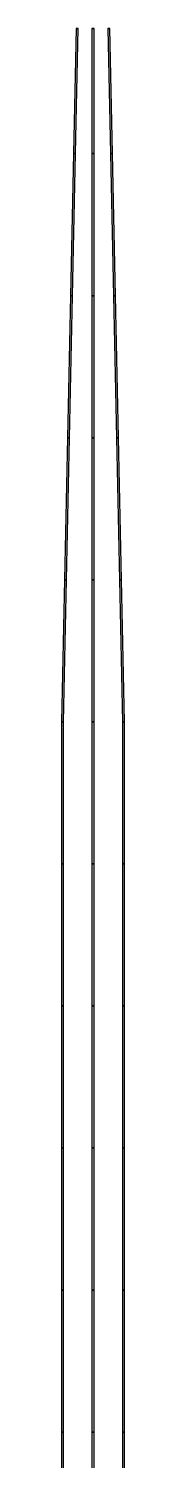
# Model space of a CAD drawing. Header units: millimetres. Extents: x -35150 to 1012618, y -518 to 497000.
# Drawn here: x -5547 to 5547, y 245025 to 497000 of the extents above; entities that cross this region are included whole.
import ezdxf

# ---------------------------------------------------------------- set-up
doc = ezdxf.new("R2010")
doc.units = ezdxf.units.MM
doc.layers.add('D-STR-STRC', color=7, linetype='Continuous', lineweight=25)

msp = doc.modelspace()

# ---------------------------------------------------------------- linework, layer by layer
at = {"layer": 'D-STR-STRC'}
for points in [[(-3417.6, 475000), (-3062, 475000), (-2593.5, 497000), (-2949.1, 497000)], [(-3417.6, 475000), (-3062, 475000), (-2593.5, 497000), (-2949.1, 497000)], [(-2593.5, 497000), (-2599.5, 497000), (-2617.3, 497000), (-2645.6, 497000), (-2682.4, 497000), (-2725.3, 497000), (-2771.3, 497000), (-2817.3, 497000), (-2860.2, 497000), (-2897, 497000), (-2925.3, 497000), (-2943, 497000), (-2949.1, 497000), (-2943, 497000), (-2925.3, 497000), (-2897, 497000), (-2860.2, 497000), (-2817.3, 497000), (-2771.3, 497000), (-2725.3, 497000), (-2682.4, 497000), (-2645.6, 497000), (-2617.3, 497000), (-2599.5, 497000)], [(-2593.5, 497000), (-2599.5, 497000), (-2617.3, 497000), (-2645.6, 497000), (-2682.4, 497000), (-2725.3, 497000), (-2771.3, 497000), (-2817.3, 497000), (-2860.2, 497000), (-2897, 497000), (-2925.3, 497000), (-2943, 497000), (-2949.1, 497000), (-2943, 497000), (-2925.3, 497000), (-2897, 497000), (-2860.2, 497000), (-2817.3, 497000), (-2771.3, 497000), (-2725.3, 497000), (-2682.4, 497000), (-2645.6, 497000), (-2617.3, 497000), (-2599.5, 497000)], [(-2609.5, 497000), (-2615, 497000), (-2631.2, 497000), (-2656.9, 497000), (-2690.4, 497000), (-2729.4, 497000), (-2771.3, 497000), (-2813.2, 497000), (-2852.2, 497000), (-2885.7, 497000), (-2911.4, 497000), (-2927.6, 497000), (-2933.1, 497000), (-2927.6, 497000), (-2911.4, 497000), (-2885.7, 497000), (-2852.2, 497000), (-2813.2, 497000), (-2771.3, 497000), (-2729.4, 497000), (-2690.4, 497000), (-2656.9, 497000), (-2631.2, 497000), (-2615, 497000)], [(-2609.5, 497000), (-2615, 497000), (-2631.2, 497000), (-2656.9, 497000), (-2690.4, 497000), (-2729.4, 497000), (-2771.3, 497000), (-2813.2, 497000), (-2852.2, 497000), (-2885.7, 497000), (-2911.4, 497000), (-2927.6, 497000), (-2933.1, 497000), (-2927.6, 497000), (-2911.4, 497000), (-2885.7, 497000), (-2852.2, 497000), (-2813.2, 497000), (-2771.3, 497000), (-2729.4, 497000), (-2690.4, 497000), (-2656.9, 497000), (-2631.2, 497000), (-2615, 497000)], [(-177.8, 497000), (-177.8, 475000), (177.8, 475000), (177.8, 497000)], [(177.8, 497000), (171.7, 497000), (154, 497000), (125.7, 497000), (88.9, 497000), (46, 497000), (0, 497000), (-46, 497000), (-88.9, 497000), (-125.7, 497000), (-154, 497000), (-171.7, 497000), (-177.8, 497000), (-171.7, 497000), (-154, 497000), (-125.7, 497000), (-88.9, 497000), (-46, 497000), (0, 497000), (46, 497000), (88.9, 497000), (125.7, 497000), (154, 497000), (171.7, 497000)], [(-177.8, 475000), (177.8, 475000), (177.8, 497000), (-177.8, 497000)], [(177.8, 497000), (171.7, 497000), (154, 497000), (125.7, 497000), (88.9, 497000), (46, 497000), (0, 497000), (-46, 497000), (-88.9, 497000), (-125.7, 497000), (-154, 497000), (-171.7, 497000), (-177.8, 497000), (-171.7, 497000), (-154, 497000), (-125.7, 497000), (-88.9, 497000), (-46, 497000), (0, 497000), (46, 497000), (88.9, 497000), (125.7, 497000), (154, 497000), (171.7, 497000)], [(161.8, 497000), (156.3, 497000), (140.1, 497000), (114.4, 497000), (80.9, 497000), (41.9, 497000), (0, 497000), (-41.9, 497000), (-80.9, 497000), (-114.4, 497000), (-140.1, 497000), (-156.3, 497000), (-161.8, 497000), (-156.3, 497000), (-140.1, 497000), (-114.4, 497000), (-80.9, 497000), (-41.9, 497000), (0, 497000), (41.9, 497000), (80.9, 497000), (114.4, 497000), (140.1, 497000), (156.3, 497000)], [(161.8, 497000), (156.3, 497000), (140.1, 497000), (114.4, 497000), (80.9, 497000), (41.9, 497000), (0, 497000), (-41.9, 497000), (-80.9, 497000), (-114.4, 497000), (-140.1, 497000), (-156.3, 497000), (-161.8, 497000), (-156.3, 497000), (-140.1, 497000), (-114.4, 497000), (-80.9, 497000), (-41.9, 497000), (0, 497000), (41.9, 497000), (80.9, 497000), (114.4, 497000), (140.1, 497000), (156.3, 497000)], [(2593.5, 497000), (3062, 475000), (3417.6, 475000), (2949.1, 497000)], [(2949.1, 497000), (2943, 497000), (2925.3, 497000), (2897, 497000), (2860.2, 497000), (2817.3, 497000), (2771.3, 497000), (2725.3, 497000), (2682.4, 497000), (2645.6, 497000), (2617.3, 497000), (2599.5, 497000), (2593.5, 497000), (2599.5, 497000), (2617.3, 497000), (2645.6, 497000), (2682.4, 497000), (2725.3, 497000), (2771.3, 497000), (2817.3, 497000), (2860.2, 497000), (2897, 497000), (2925.3, 497000), (2943, 497000)], [(2593.5, 497000), (3062, 475000), (3417.6, 475000), (2949.1, 497000)], [(2949.1, 497000), (2943, 497000), (2925.3, 497000), (2897, 497000), (2860.2, 497000), (2817.3, 497000), (2771.3, 497000), (2725.3, 497000), (2682.4, 497000), (2645.6, 497000), (2617.3, 497000), (2599.5, 497000), (2593.5, 497000), (2599.5, 497000), (2617.3, 497000), (2645.6, 497000), (2682.4, 497000), (2725.3, 497000), (2771.3, 497000), (2817.3, 497000), (2860.2, 497000), (2897, 497000), (2925.3, 497000), (2943, 497000)], [(2933.1, 497000), (2927.6, 497000), (2911.4, 497000), (2885.7, 497000), (2852.2, 497000), (2813.2, 497000), (2771.3, 497000), (2729.4, 497000), (2690.4, 497000), (2656.9, 497000), (2631.2, 497000), (2615, 497000), (2609.5, 497000), (2615, 497000), (2631.2, 497000), (2656.9, 497000), (2690.4, 497000), (2729.4, 497000), (2771.3, 497000), (2813.2, 497000), (2852.2, 497000), (2885.7, 497000), (2911.4, 497000), (2927.6, 497000)], [(2933.1, 497000), (2927.6, 497000), (2911.4, 497000), (2885.7, 497000), (2852.2, 497000), (2813.2, 497000), (2771.3, 497000), (2729.4, 497000), (2690.4, 497000), (2656.9, 497000), (2631.2, 497000), (2615, 497000), (2609.5, 497000), (2615, 497000), (2631.2, 497000), (2656.9, 497000), (2690.4, 497000), (2729.4, 497000), (2771.3, 497000), (2813.2, 497000), (2852.2, 497000), (2885.7, 497000), (2911.4, 497000), (2927.6, 497000)], [(-3950, 450000), (-3594.4, 450000), (-3062, 475000), (-3417.6, 475000)], [(-3950, 450000), (-3594.4, 450000), (-3062, 475000), (-3417.6, 475000)], [(-3062, 475000), (-3068, 475000), (-3085.8, 475000), (-3114.1, 475000), (-3150.9, 475000), (-3193.8, 475000), (-3239.8, 475000), (-3285.8, 475000), (-3328.7, 475000), (-3365.5, 475000), (-3393.8, 475000), (-3411.5, 475000), (-3417.6, 475000), (-3411.5, 475000), (-3393.8, 475000), (-3365.5, 475000), (-3328.7, 475000), (-3285.8, 475000), (-3239.8, 475000), (-3193.8, 475000), (-3150.9, 475000), (-3114.1, 475000), (-3085.8, 475000), (-3068, 475000)], [(-3062, 475000), (-3068, 475000), (-3085.8, 475000), (-3114.1, 475000), (-3150.9, 475000), (-3193.8, 475000), (-3239.8, 475000), (-3285.8, 475000), (-3328.7, 475000), (-3365.5, 475000), (-3393.8, 475000), (-3411.5, 475000), (-3417.6, 475000), (-3411.5, 475000), (-3393.8, 475000), (-3365.5, 475000), (-3328.7, 475000), (-3285.8, 475000), (-3239.8, 475000), (-3193.8, 475000), (-3150.9, 475000), (-3114.1, 475000), (-3085.8, 475000), (-3068, 475000)], [(-177.8, 475000), (-177.8, 450000), (177.8, 450000), (177.8, 475000)], [(177.8, 475000), (171.7, 475000), (154, 475000), (125.7, 475000), (88.9, 475000), (46, 475000), (0, 475000), (-46, 475000), (-88.9, 475000), (-125.7, 475000), (-154, 475000), (-171.7, 475000), (-177.8, 475000), (-171.7, 475000), (-154, 475000), (-125.7, 475000), (-88.9, 475000), (-46, 475000), (0, 475000), (46, 475000), (88.9, 475000), (125.7, 475000), (154, 475000), (171.7, 475000)], [(-177.8, 450000), (177.8, 450000), (177.8, 475000), (-177.8, 475000)], [(177.8, 475000), (171.7, 475000), (154, 475000), (125.7, 475000), (88.9, 475000), (46, 475000), (0, 475000), (-46, 475000), (-88.9, 475000), (-125.7, 475000), (-154, 475000), (-171.7, 475000), (-177.8, 475000), (-171.7, 475000), (-154, 475000), (-125.7, 475000), (-88.9, 475000), (-46, 475000), (0, 475000), (46, 475000), (88.9, 475000), (125.7, 475000), (154, 475000), (171.7, 475000)], [(3062, 475000), (3594.4, 450000), (3950, 450000), (3417.6, 475000)], [(3417.6, 475000), (3411.5, 475000), (3393.8, 475000), (3365.5, 475000), (3328.7, 475000), (3285.8, 475000), (3239.8, 475000), (3193.8, 475000), (3150.9, 475000), (3114.1, 475000), (3085.8, 475000), (3068, 475000), (3062, 475000), (3068, 475000), (3085.8, 475000), (3114.1, 475000), (3150.9, 475000), (3193.8, 475000), (3239.8, 475000), (3285.8, 475000), (3328.7, 475000), (3365.5, 475000), (3393.8, 475000), (3411.5, 475000)], [(3062, 475000), (3594.4, 450000), (3950, 450000), (3417.6, 475000)], [(3417.6, 475000), (3411.5, 475000), (3393.8, 475000), (3365.5, 475000), (3328.7, 475000), (3285.8, 475000), (3239.8, 475000), (3193.8, 475000), (3150.9, 475000), (3114.1, 475000), (3085.8, 475000), (3068, 475000), (3062, 475000), (3068, 475000), (3085.8, 475000), (3114.1, 475000), (3150.9, 475000), (3193.8, 475000), (3239.8, 475000), (3285.8, 475000), (3328.7, 475000), (3365.5, 475000), (3393.8, 475000), (3411.5, 475000)], [(-4482.4, 425000), (-4126.8, 425000), (-3594.4, 450000), (-3950, 450000)], [(-4482.4, 425000), (-4126.8, 425000), (-3594.4, 450000), (-3950, 450000)], [(-3594.4, 450000), (-3600.4, 450000), (-3618.2, 450000), (-3646.5, 450000), (-3683.3, 450000), (-3726.2, 450000), (-3772.2, 450000), (-3818.2, 450000), (-3861.1, 450000), (-3897.9, 450000), (-3926.2, 450000), (-3943.9, 450000), (-3950, 450000), (-3943.9, 450000), (-3926.2, 450000), (-3897.9, 450000), (-3861.1, 450000), (-3818.2, 450000), (-3772.2, 450000), (-3726.2, 450000), (-3683.3, 450000), (-3646.5, 450000), (-3618.2, 450000), (-3600.4, 450000)], [(-3594.4, 450000), (-3600.4, 450000), (-3618.2, 450000), (-3646.5, 450000), (-3683.3, 450000), (-3726.2, 450000), (-3772.2, 450000), (-3818.2, 450000), (-3861.1, 450000), (-3897.9, 450000), (-3926.2, 450000), (-3943.9, 450000), (-3950, 450000), (-3943.9, 450000), (-3926.2, 450000), (-3897.9, 450000), (-3861.1, 450000), (-3818.2, 450000), (-3772.2, 450000), (-3726.2, 450000), (-3683.3, 450000), (-3646.5, 450000), (-3618.2, 450000), (-3600.4, 450000)], [(-177.8, 450000), (-177.8, 425000), (177.8, 425000), (177.8, 450000)], [(177.8, 450000), (171.7, 450000), (154, 450000), (125.7, 450000), (88.9, 450000), (46, 450000), (0, 450000), (-46, 450000), (-88.9, 450000), (-125.7, 450000), (-154, 450000), (-171.7, 450000), (-177.8, 450000), (-171.7, 450000), (-154, 450000), (-125.7, 450000), (-88.9, 450000), (-46, 450000), (0, 450000), (46, 450000), (88.9, 450000), (125.7, 450000), (154, 450000), (171.7, 450000)], [(-177.8, 425000), (177.8, 425000), (177.8, 450000), (-177.8, 450000)], [(177.8, 450000), (171.7, 450000), (154, 450000), (125.7, 450000), (88.9, 450000), (46, 450000), (0, 450000), (-46, 450000), (-88.9, 450000), (-125.7, 450000), (-154, 450000), (-171.7, 450000), (-177.8, 450000), (-171.7, 450000), (-154, 450000), (-125.7, 450000), (-88.9, 450000), (-46, 450000), (0, 450000), (46, 450000), (88.9, 450000), (125.7, 450000), (154, 450000), (171.7, 450000)], [(3594.4, 450000), (4126.8, 425000), (4482.4, 425000), (3950, 450000)], [(3950, 450000), (3943.9, 450000), (3926.2, 450000), (3897.9, 450000), (3861.1, 450000), (3818.2, 450000), (3772.2, 450000), (3726.2, 450000), (3683.3, 450000), (3646.5, 450000), (3618.2, 450000), (3600.4, 450000), (3594.4, 450000), (3600.4, 450000), (3618.2, 450000), (3646.5, 450000), (3683.3, 450000), (3726.2, 450000), (3772.2, 450000), (3818.2, 450000), (3861.1, 450000), (3897.9, 450000), (3926.2, 450000), (3943.9, 450000)], [(3594.4, 450000), (4126.8, 425000), (4482.4, 425000), (3950, 450000)], [(3950, 450000), (3943.9, 450000), (3926.2, 450000), (3897.9, 450000), (3861.1, 450000), (3818.2, 450000), (3772.2, 450000), (3726.2, 450000), (3683.3, 450000), (3646.5, 450000), (3618.2, 450000), (3600.4, 450000), (3594.4, 450000), (3600.4, 450000), (3618.2, 450000), (3646.5, 450000), (3683.3, 450000), (3726.2, 450000), (3772.2, 450000), (3818.2, 450000), (3861.1, 450000), (3897.9, 450000), (3926.2, 450000), (3943.9, 450000)], [(-5014.8, 400000), (-4659.2, 400000), (-4126.8, 425000), (-4482.4, 425000)], [(-5014.8, 400000), (-4659.2, 400000), (-4126.8, 425000), (-4482.4, 425000)], [(-4126.8, 425000), (-4132.8, 425000), (-4150.6, 425000), (-4178.8, 425000), (-4215.7, 425000), (-4258.6, 425000), (-4304.6, 425000), (-4350.6, 425000), (-4393.5, 425000), (-4430.3, 425000), (-4458.6, 425000), (-4476.3, 425000), (-4482.4, 425000), (-4476.3, 425000), (-4458.6, 425000), (-4430.3, 425000), (-4393.5, 425000), (-4350.6, 425000), (-4304.6, 425000), (-4258.6, 425000), (-4215.7, 425000), (-4178.8, 425000), (-4150.6, 425000), (-4132.8, 425000)], [(-4126.8, 425000), (-4132.8, 425000), (-4150.6, 425000), (-4178.8, 425000), (-4215.7, 425000), (-4258.6, 425000), (-4304.6, 425000), (-4350.6, 425000), (-4393.5, 425000), (-4430.3, 425000), (-4458.6, 425000), (-4476.3, 425000), (-4482.4, 425000), (-4476.3, 425000), (-4458.6, 425000), (-4430.3, 425000), (-4393.5, 425000), (-4350.6, 425000), (-4304.6, 425000), (-4258.6, 425000), (-4215.7, 425000), (-4178.8, 425000), (-4150.6, 425000), (-4132.8, 425000)], [(-177.8, 425000), (-177.8, 400000), (177.8, 400000), (177.8, 425000)], [(177.8, 425000), (171.7, 425000), (154, 425000), (125.7, 425000), (88.9, 425000), (46, 425000), (0, 425000), (-46, 425000), (-88.9, 425000), (-125.7, 425000), (-154, 425000), (-171.7, 425000), (-177.8, 425000), (-171.7, 425000), (-154, 425000), (-125.7, 425000), (-88.9, 425000), (-46, 425000), (0, 425000), (46, 425000), (88.9, 425000), (125.7, 425000), (154, 425000), (171.7, 425000)], [(-177.8, 400000), (177.8, 400000), (177.8, 425000), (-177.8, 425000)], [(177.8, 425000), (171.7, 425000), (154, 425000), (125.7, 425000), (88.9, 425000), (46, 425000), (0, 425000), (-46, 425000), (-88.9, 425000), (-125.7, 425000), (-154, 425000), (-171.7, 425000), (-177.8, 425000), (-171.7, 425000), (-154, 425000), (-125.7, 425000), (-88.9, 425000), (-46, 425000), (0, 425000), (46, 425000), (88.9, 425000), (125.7, 425000), (154, 425000), (171.7, 425000)], [(4126.8, 425000), (4659.2, 400000), (5014.8, 400000), (4482.4, 425000)], [(4482.4, 425000), (4476.3, 425000), (4458.6, 425000), (4430.3, 425000), (4393.5, 425000), (4350.6, 425000), (4304.6, 425000), (4258.6, 425000), (4215.7, 425000), (4178.8, 425000), (4150.6, 425000), (4132.8, 425000), (4126.8, 425000), (4132.8, 425000), (4150.6, 425000), (4178.8, 425000), (4215.7, 425000), (4258.6, 425000), (4304.6, 425000), (4350.6, 425000), (4393.5, 425000), (4430.3, 425000), (4458.6, 425000), (4476.3, 425000)], [(4126.8, 425000), (4659.2, 400000), (5014.8, 400000), (4482.4, 425000)], [(4482.4, 425000), (4476.3, 425000), (4458.6, 425000), (4430.3, 425000), (4393.5, 425000), (4350.6, 425000), (4304.6, 425000), (4258.6, 425000), (4215.7, 425000), (4178.8, 425000), (4150.6, 425000), (4132.8, 425000), (4126.8, 425000), (4132.8, 425000), (4150.6, 425000), (4178.8, 425000), (4215.7, 425000), (4258.6, 425000), (4304.6, 425000), (4350.6, 425000), (4393.5, 425000), (4430.3, 425000), (4458.6, 425000), (4476.3, 425000)], [(-5547.2, 375000), (-5191.6, 375000), (-4659.2, 400000), (-5014.8, 400000)], [(-5547.2, 375000), (-5191.6, 375000), (-4659.2, 400000), (-5014.8, 400000)], [(-4659.2, 400000), (-4665.2, 400000), (-4683, 400000), (-4711.2, 400000), (-4748.1, 400000), (-4790.9, 400000), (-4837, 400000), (-4883, 400000), (-4925.9, 400000), (-4962.7, 400000), (-4990.9, 400000), (-5008.7, 400000), (-5014.8, 400000), (-5008.7, 400000), (-4990.9, 400000), (-4962.7, 400000), (-4925.9, 400000), (-4883, 400000), (-4837, 400000), (-4790.9, 400000), (-4748.1, 400000), (-4711.2, 400000), (-4683, 400000), (-4665.2, 400000)], [(-4659.2, 400000), (-4665.2, 400000), (-4683, 400000), (-4711.2, 400000), (-4748.1, 400000), (-4790.9, 400000), (-4837, 400000), (-4883, 400000), (-4925.9, 400000), (-4962.7, 400000), (-4990.9, 400000), (-5008.7, 400000), (-5014.8, 400000), (-5008.7, 400000), (-4990.9, 400000), (-4962.7, 400000), (-4925.9, 400000), (-4883, 400000), (-4837, 400000), (-4790.9, 400000), (-4748.1, 400000), (-4711.2, 400000), (-4683, 400000), (-4665.2, 400000)], [(-177.8, 400000), (-177.8, 375000), (177.8, 375000), (177.8, 400000)], [(177.8, 400000), (171.7, 400000), (154, 400000), (125.7, 400000), (88.9, 400000), (46, 400000), (0, 400000), (-46, 400000), (-88.9, 400000), (-125.7, 400000), (-154, 400000), (-171.7, 400000), (-177.8, 400000), (-171.7, 400000), (-154, 400000), (-125.7, 400000), (-88.9, 400000), (-46, 400000), (0, 400000), (46, 400000), (88.9, 400000), (125.7, 400000), (154, 400000), (171.7, 400000)], [(-177.8, 375000), (177.8, 375000), (177.8, 400000), (-177.8, 400000)], [(177.8, 400000), (171.7, 400000), (154, 400000), (125.7, 400000), (88.9, 400000), (46, 400000), (0, 400000), (-46, 400000), (-88.9, 400000), (-125.7, 400000), (-154, 400000), (-171.7, 400000), (-177.8, 400000), (-171.7, 400000), (-154, 400000), (-125.7, 400000), (-88.9, 400000), (-46, 400000), (0, 400000), (46, 400000), (88.9, 400000), (125.7, 400000), (154, 400000), (171.7, 400000)], [(4659.2, 400000), (5191.6, 375000), (5547.2, 375000), (5014.8, 400000)], [(5014.8, 400000), (5008.7, 400000), (4990.9, 400000), (4962.7, 400000), (4925.9, 400000), (4883, 400000), (4837, 400000), (4790.9, 400000), (4748.1, 400000), (4711.2, 400000), (4683, 400000), (4665.2, 400000), (4659.2, 400000), (4665.2, 400000), (4683, 400000), (4711.2, 400000), (4748.1, 400000), (4790.9, 400000), (4837, 400000), (4883, 400000), (4925.9, 400000), (4962.7, 400000), (4990.9, 400000), (5008.7, 400000)], [(4659.2, 400000), (5191.6, 375000), (5547.2, 375000), (5014.8, 400000)], [(5014.8, 400000), (5008.7, 400000), (4990.9, 400000), (4962.7, 400000), (4925.9, 400000), (4883, 400000), (4837, 400000), (4790.9, 400000), (4748.1, 400000), (4711.2, 400000), (4683, 400000), (4665.2, 400000), (4659.2, 400000), (4665.2, 400000), (4683, 400000), (4711.2, 400000), (4748.1, 400000), (4790.9, 400000), (4837, 400000), (4883, 400000), (4925.9, 400000), (4962.7, 400000), (4990.9, 400000), (5008.7, 400000)], [(-5547.2, 350000), (-5191.6, 350000), (-5191.6, 375000), (-5547.2, 375000)], [(-5191.6, 375000), (-5197.6, 375000), (-5215.4, 375000), (-5243.6, 375000), (-5280.5, 375000), (-5323.3, 375000), (-5369.4, 375000), (-5415.4, 375000), (-5458.3, 375000), (-5495.1, 375000), (-5523.3, 375000), (-5541.1, 375000), (-5547.2, 375000), (-5541.1, 375000), (-5523.3, 375000), (-5495.1, 375000), (-5458.3, 375000), (-5415.4, 375000), (-5369.4, 375000), (-5323.3, 375000), (-5280.5, 375000), (-5243.6, 375000), (-5215.4, 375000), (-5197.6, 375000)], [(-5547.2, 350000), (-5191.6, 350000), (-5191.6, 375000), (-5547.2, 375000)], [(-5191.6, 375000), (-5197.6, 375000), (-5215.4, 375000), (-5243.6, 375000), (-5280.5, 375000), (-5323.3, 375000), (-5369.4, 375000), (-5415.4, 375000), (-5458.3, 375000), (-5495.1, 375000), (-5523.3, 375000), (-5541.1, 375000), (-5547.2, 375000), (-5541.1, 375000), (-5523.3, 375000), (-5495.1, 375000), (-5458.3, 375000), (-5415.4, 375000), (-5369.4, 375000), (-5323.3, 375000), (-5280.5, 375000), (-5243.6, 375000), (-5215.4, 375000), (-5197.6, 375000)], [(-177.8, 350000), (177.8, 350000), (177.8, 375000), (-177.8, 375000)], [(177.8, 375000), (171.7, 375000), (154, 375000), (125.7, 375000), (88.9, 375000), (46, 375000), (0, 375000), (-46, 375000), (-88.9, 375000), (-125.7, 375000), (-154, 375000), (-171.7, 375000), (-177.8, 375000), (-171.7, 375000), (-154, 375000), (-125.7, 375000), (-88.9, 375000), (-46, 375000), (0, 375000), (46, 375000), (88.9, 375000), (125.7, 375000), (154, 375000), (171.7, 375000)], [(-177.8, 350000), (177.8, 350000), (177.8, 375000), (-177.8, 375000)], [(177.8, 375000), (171.7, 375000), (154, 375000), (125.7, 375000), (88.9, 375000), (46, 375000), (0, 375000), (-46, 375000), (-88.9, 375000), (-125.7, 375000), (-154, 375000), (-171.7, 375000), (-177.8, 375000), (-171.7, 375000), (-154, 375000), (-125.7, 375000), (-88.9, 375000), (-46, 375000), (0, 375000), (46, 375000), (88.9, 375000), (125.7, 375000), (154, 375000), (171.7, 375000)], [(5191.6, 350000), (5547.2, 350000), (5547.2, 375000), (5191.6, 375000)], [(5547.2, 375000), (5541.1, 375000), (5523.3, 375000), (5495.1, 375000), (5458.3, 375000), (5415.4, 375000), (5369.4, 375000), (5323.3, 375000), (5280.5, 375000), (5243.6, 375000), (5215.4, 375000), (5197.6, 375000), (5191.6, 375000), (5197.6, 375000), (5215.4, 375000), (5243.6, 375000), (5280.5, 375000), (5323.3, 375000), (5369.4, 375000), (5415.4, 375000), (5458.3, 375000), (5495.1, 375000), (5523.3, 375000), (5541.1, 375000)], [(5191.6, 350000), (5547.2, 350000), (5547.2, 375000), (5191.6, 375000)], [(5547.2, 375000), (5541.1, 375000), (5523.3, 375000), (5495.1, 375000), (5458.3, 375000), (5415.4, 375000), (5369.4, 375000), (5323.3, 375000), (5280.5, 375000), (5243.6, 375000), (5215.4, 375000), (5197.6, 375000), (5191.6, 375000), (5197.6, 375000), (5215.4, 375000), (5243.6, 375000), (5280.5, 375000), (5323.3, 375000), (5369.4, 375000), (5415.4, 375000), (5458.3, 375000), (5495.1, 375000), (5523.3, 375000), (5541.1, 375000)], [(-5547.2, 325000), (-5191.6, 325000), (-5191.6, 350000), (-5547.2, 350000)], [(-5191.6, 350000), (-5197.6, 350000), (-5215.4, 350000), (-5243.6, 350000), (-5280.5, 350000), (-5323.3, 350000), (-5369.4, 350000), (-5415.4, 350000), (-5458.3, 350000), (-5495.1, 350000), (-5523.3, 350000), (-5541.1, 350000), (-5547.2, 350000), (-5541.1, 350000), (-5523.3, 350000), (-5495.1, 350000), (-5458.3, 350000), (-5415.4, 350000), (-5369.4, 350000), (-5323.3, 350000), (-5280.5, 350000), (-5243.6, 350000), (-5215.4, 350000), (-5197.6, 350000)], [(-5547.2, 325000), (-5191.6, 325000), (-5191.6, 350000), (-5547.2, 350000)], [(-5191.6, 350000), (-5197.6, 350000), (-5215.4, 350000), (-5243.6, 350000), (-5280.5, 350000), (-5323.3, 350000), (-5369.4, 350000), (-5415.4, 350000), (-5458.3, 350000), (-5495.1, 350000), (-5523.3, 350000), (-5541.1, 350000), (-5547.2, 350000), (-5541.1, 350000), (-5523.3, 350000), (-5495.1, 350000), (-5458.3, 350000), (-5415.4, 350000), (-5369.4, 350000), (-5323.3, 350000), (-5280.5, 350000), (-5243.6, 350000), (-5215.4, 350000), (-5197.6, 350000)], [(-177.8, 325000), (177.8, 325000), (177.8, 350000), (-177.8, 350000)], [(177.8, 350000), (171.7, 350000), (154, 350000), (125.7, 350000), (88.9, 350000), (46, 350000), (0, 350000), (-46, 350000), (-88.9, 350000), (-125.7, 350000), (-154, 350000), (-171.7, 350000), (-177.8, 350000), (-171.7, 350000), (-154, 350000), (-125.7, 350000), (-88.9, 350000), (-46, 350000), (0, 350000), (46, 350000), (88.9, 350000), (125.7, 350000), (154, 350000), (171.7, 350000)], [(-177.8, 325000), (177.8, 325000), (177.8, 350000), (-177.8, 350000)], [(177.8, 350000), (171.7, 350000), (154, 350000), (125.7, 350000), (88.9, 350000), (46, 350000), (0, 350000), (-46, 350000), (-88.9, 350000), (-125.7, 350000), (-154, 350000), (-171.7, 350000), (-177.8, 350000), (-171.7, 350000), (-154, 350000), (-125.7, 350000), (-88.9, 350000), (-46, 350000), (0, 350000), (46, 350000), (88.9, 350000), (125.7, 350000), (154, 350000), (171.7, 350000)], [(5191.6, 325000), (5547.2, 325000), (5547.2, 350000), (5191.6, 350000)], [(5547.2, 350000), (5541.1, 350000), (5523.3, 350000), (5495.1, 350000), (5458.3, 350000), (5415.4, 350000), (5369.4, 350000), (5323.3, 350000), (5280.5, 350000), (5243.6, 350000), (5215.4, 350000), (5197.6, 350000), (5191.6, 350000), (5197.6, 350000), (5215.4, 350000), (5243.6, 350000), (5280.5, 350000), (5323.3, 350000), (5369.4, 350000), (5415.4, 350000), (5458.3, 350000), (5495.1, 350000), (5523.3, 350000), (5541.1, 350000)], [(5191.6, 325000), (5547.2, 325000), (5547.2, 350000), (5191.6, 350000)], [(5547.2, 350000), (5541.1, 350000), (5523.3, 350000), (5495.1, 350000), (5458.3, 350000), (5415.4, 350000), (5369.4, 350000), (5323.3, 350000), (5280.5, 350000), (5243.6, 350000), (5215.4, 350000), (5197.6, 350000), (5191.6, 350000), (5197.6, 350000), (5215.4, 350000), (5243.6, 350000), (5280.5, 350000), (5323.3, 350000), (5369.4, 350000), (5415.4, 350000), (5458.3, 350000), (5495.1, 350000), (5523.3, 350000), (5541.1, 350000)], [(-5547.2, 300000), (-5191.6, 300000), (-5191.6, 325000), (-5547.2, 325000)], [(-5191.6, 325000), (-5197.6, 325000), (-5215.4, 325000), (-5243.6, 325000), (-5280.5, 325000), (-5323.3, 325000), (-5369.4, 325000), (-5415.4, 325000), (-5458.3, 325000), (-5495.1, 325000), (-5523.3, 325000), (-5541.1, 325000), (-5547.2, 325000), (-5541.1, 325000), (-5523.3, 325000), (-5495.1, 325000), (-5458.3, 325000), (-5415.4, 325000), (-5369.4, 325000), (-5323.3, 325000), (-5280.5, 325000), (-5243.6, 325000), (-5215.4, 325000), (-5197.6, 325000)], [(-5547.2, 300000), (-5191.6, 300000), (-5191.6, 325000), (-5547.2, 325000)], [(-5191.6, 325000), (-5197.6, 325000), (-5215.4, 325000), (-5243.6, 325000), (-5280.5, 325000), (-5323.3, 325000), (-5369.4, 325000), (-5415.4, 325000), (-5458.3, 325000), (-5495.1, 325000), (-5523.3, 325000), (-5541.1, 325000), (-5547.2, 325000), (-5541.1, 325000), (-5523.3, 325000), (-5495.1, 325000), (-5458.3, 325000), (-5415.4, 325000), (-5369.4, 325000), (-5323.3, 325000), (-5280.5, 325000), (-5243.6, 325000), (-5215.4, 325000), (-5197.6, 325000)], [(-177.8, 300000), (177.8, 300000), (177.8, 325000), (-177.8, 325000)], [(177.8, 325000), (171.7, 325000), (154, 325000), (125.7, 325000), (88.9, 325000), (46, 325000), (0, 325000), (-46, 325000), (-88.9, 325000), (-125.7, 325000), (-154, 325000), (-171.7, 325000), (-177.8, 325000), (-171.7, 325000), (-154, 325000), (-125.7, 325000), (-88.9, 325000), (-46, 325000), (0, 325000), (46, 325000), (88.9, 325000), (125.7, 325000), (154, 325000), (171.7, 325000)], [(-177.8, 300000), (177.8, 300000), (177.8, 325000), (-177.8, 325000)], [(177.8, 325000), (171.7, 325000), (154, 325000), (125.7, 325000), (88.9, 325000), (46, 325000), (0, 325000), (-46, 325000), (-88.9, 325000), (-125.7, 325000), (-154, 325000), (-171.7, 325000), (-177.8, 325000), (-171.7, 325000), (-154, 325000), (-125.7, 325000), (-88.9, 325000), (-46, 325000), (0, 325000), (46, 325000), (88.9, 325000), (125.7, 325000), (154, 325000), (171.7, 325000)], [(5191.6, 300000), (5547.2, 300000), (5547.2, 325000), (5191.6, 325000)], [(5547.2, 325000), (5541.1, 325000), (5523.3, 325000), (5495.1, 325000), (5458.3, 325000), (5415.4, 325000), (5369.4, 325000), (5323.3, 325000), (5280.5, 325000), (5243.6, 325000), (5215.4, 325000), (5197.6, 325000), (5191.6, 325000), (5197.6, 325000), (5215.4, 325000), (5243.6, 325000), (5280.5, 325000), (5323.3, 325000), (5369.4, 325000), (5415.4, 325000), (5458.3, 325000), (5495.1, 325000), (5523.3, 325000), (5541.1, 325000)], [(5191.6, 300000), (5547.2, 300000), (5547.2, 325000), (5191.6, 325000)], [(5547.2, 325000), (5541.1, 325000), (5523.3, 325000), (5495.1, 325000), (5458.3, 325000), (5415.4, 325000), (5369.4, 325000), (5323.3, 325000), (5280.5, 325000), (5243.6, 325000), (5215.4, 325000), (5197.6, 325000), (5191.6, 325000), (5197.6, 325000), (5215.4, 325000), (5243.6, 325000), (5280.5, 325000), (5323.3, 325000), (5369.4, 325000), (5415.4, 325000), (5458.3, 325000), (5495.1, 325000), (5523.3, 325000), (5541.1, 325000)], [(-5547.2, 275000), (-5191.6, 275000), (-5191.6, 300000), (-5547.2, 300000)], [(-5191.6, 300000), (-5197.6, 300000), (-5215.4, 300000), (-5243.6, 300000), (-5280.5, 300000), (-5323.3, 300000), (-5369.4, 300000), (-5415.4, 300000), (-5458.3, 300000), (-5495.1, 300000), (-5523.3, 300000), (-5541.1, 300000), (-5547.2, 300000), (-5541.1, 300000), (-5523.3, 300000), (-5495.1, 300000), (-5458.3, 300000), (-5415.4, 300000), (-5369.4, 300000), (-5323.3, 300000), (-5280.5, 300000), (-5243.6, 300000), (-5215.4, 300000), (-5197.6, 300000)], [(-5547.2, 275000), (-5191.6, 275000), (-5191.6, 300000), (-5547.2, 300000)], [(-5191.6, 300000), (-5197.6, 300000), (-5215.4, 300000), (-5243.6, 300000), (-5280.5, 300000), (-5323.3, 300000), (-5369.4, 300000), (-5415.4, 300000), (-5458.3, 300000), (-5495.1, 300000), (-5523.3, 300000), (-5541.1, 300000), (-5547.2, 300000), (-5541.1, 300000), (-5523.3, 300000), (-5495.1, 300000), (-5458.3, 300000), (-5415.4, 300000), (-5369.4, 300000), (-5323.3, 300000), (-5280.5, 300000), (-5243.6, 300000), (-5215.4, 300000), (-5197.6, 300000)], [(-177.8, 275000), (177.8, 275000), (177.8, 300000), (-177.8, 300000)], [(177.8, 300000), (171.7, 300000), (154, 300000), (125.7, 300000), (88.9, 300000), (46, 300000), (0, 300000), (-46, 300000), (-88.9, 300000), (-125.7, 300000), (-154, 300000), (-171.7, 300000), (-177.8, 300000), (-171.7, 300000), (-154, 300000), (-125.7, 300000), (-88.9, 300000), (-46, 300000), (0, 300000), (46, 300000), (88.9, 300000), (125.7, 300000), (154, 300000), (171.7, 300000)], [(-177.8, 275000), (177.8, 275000), (177.8, 300000), (-177.8, 300000)], [(177.8, 300000), (171.7, 300000), (154, 300000), (125.7, 300000), (88.9, 300000), (46, 300000), (0, 300000), (-46, 300000), (-88.9, 300000), (-125.7, 300000), (-154, 300000), (-171.7, 300000), (-177.8, 300000), (-171.7, 300000), (-154, 300000), (-125.7, 300000), (-88.9, 300000), (-46, 300000), (0, 300000), (46, 300000), (88.9, 300000), (125.7, 300000), (154, 300000), (171.7, 300000)], [(5191.6, 275000), (5547.2, 275000), (5547.2, 300000), (5191.6, 300000)], [(5547.2, 300000), (5541.1, 300000), (5523.3, 300000), (5495.1, 300000), (5458.3, 300000), (5415.4, 300000), (5369.4, 300000), (5323.3, 300000), (5280.5, 300000), (5243.6, 300000), (5215.4, 300000), (5197.6, 300000), (5191.6, 300000), (5197.6, 300000), (5215.4, 300000), (5243.6, 300000), (5280.5, 300000), (5323.3, 300000), (5369.4, 300000), (5415.4, 300000), (5458.3, 300000), (5495.1, 300000), (5523.3, 300000), (5541.1, 300000)], [(5191.6, 275000), (5547.2, 275000), (5547.2, 300000), (5191.6, 300000)], [(5547.2, 300000), (5541.1, 300000), (5523.3, 300000), (5495.1, 300000), (5458.3, 300000), (5415.4, 300000), (5369.4, 300000), (5323.3, 300000), (5280.5, 300000), (5243.6, 300000), (5215.4, 300000), (5197.6, 300000), (5191.6, 300000), (5197.6, 300000), (5215.4, 300000), (5243.6, 300000), (5280.5, 300000), (5323.3, 300000), (5369.4, 300000), (5415.4, 300000), (5458.3, 300000), (5495.1, 300000), (5523.3, 300000), (5541.1, 300000)], [(-5547.2, 250000), (-5191.6, 250000), (-5191.6, 275000), (-5547.2, 275000)], [(-5191.6, 275000), (-5197.6, 275000), (-5215.4, 275000), (-5243.6, 275000), (-5280.5, 275000), (-5323.3, 275000), (-5369.4, 275000), (-5415.4, 275000), (-5458.3, 275000), (-5495.1, 275000), (-5523.3, 275000), (-5541.1, 275000), (-5547.2, 275000), (-5541.1, 275000), (-5523.3, 275000), (-5495.1, 275000), (-5458.3, 275000), (-5415.4, 275000), (-5369.4, 275000), (-5323.3, 275000), (-5280.5, 275000), (-5243.6, 275000), (-5215.4, 275000), (-5197.6, 275000)], [(-5547.2, 250000), (-5191.6, 250000), (-5191.6, 275000), (-5547.2, 275000)], [(-5191.6, 275000), (-5197.6, 275000), (-5215.4, 275000), (-5243.6, 275000), (-5280.5, 275000), (-5323.3, 275000), (-5369.4, 275000), (-5415.4, 275000), (-5458.3, 275000), (-5495.1, 275000), (-5523.3, 275000), (-5541.1, 275000), (-5547.2, 275000), (-5541.1, 275000), (-5523.3, 275000), (-5495.1, 275000), (-5458.3, 275000), (-5415.4, 275000), (-5369.4, 275000), (-5323.3, 275000), (-5280.5, 275000), (-5243.6, 275000), (-5215.4, 275000), (-5197.6, 275000)], [(-177.8, 250000), (177.8, 250000), (177.8, 275000), (-177.8, 275000)], [(177.8, 275000), (171.7, 275000), (154, 275000), (125.7, 275000), (88.9, 275000), (46, 275000), (0, 275000), (-46, 275000), (-88.9, 275000), (-125.7, 275000), (-154, 275000), (-171.7, 275000), (-177.8, 275000), (-171.7, 275000), (-154, 275000), (-125.7, 275000), (-88.9, 275000), (-46, 275000), (0, 275000), (46, 275000), (88.9, 275000), (125.7, 275000), (154, 275000), (171.7, 275000)], [(-177.8, 250000), (177.8, 250000), (177.8, 275000), (-177.8, 275000)], [(177.8, 275000), (171.7, 275000), (154, 275000), (125.7, 275000), (88.9, 275000), (46, 275000), (0, 275000), (-46, 275000), (-88.9, 275000), (-125.7, 275000), (-154, 275000), (-171.7, 275000), (-177.8, 275000), (-171.7, 275000), (-154, 275000), (-125.7, 275000), (-88.9, 275000), (-46, 275000), (0, 275000), (46, 275000), (88.9, 275000), (125.7, 275000), (154, 275000), (171.7, 275000)], [(5191.6, 250000), (5547.2, 250000), (5547.2, 275000), (5191.6, 275000)], [(5547.2, 275000), (5541.1, 275000), (5523.3, 275000), (5495.1, 275000), (5458.3, 275000), (5415.4, 275000), (5369.4, 275000), (5323.3, 275000), (5280.5, 275000), (5243.6, 275000), (5215.4, 275000), (5197.6, 275000), (5191.6, 275000), (5197.6, 275000), (5215.4, 275000), (5243.6, 275000), (5280.5, 275000), (5323.3, 275000), (5369.4, 275000), (5415.4, 275000), (5458.3, 275000), (5495.1, 275000), (5523.3, 275000), (5541.1, 275000)], [(5191.6, 250000), (5547.2, 250000), (5547.2, 275000), (5191.6, 275000)], [(5547.2, 275000), (5541.1, 275000), (5523.3, 275000), (5495.1, 275000), (5458.3, 275000), (5415.4, 275000), (5369.4, 275000), (5323.3, 275000), (5280.5, 275000), (5243.6, 275000), (5215.4, 275000), (5197.6, 275000), (5191.6, 275000), (5197.6, 275000), (5215.4, 275000), (5243.6, 275000), (5280.5, 275000), (5323.3, 275000), (5369.4, 275000), (5415.4, 275000), (5458.3, 275000), (5495.1, 275000), (5523.3, 275000), (5541.1, 275000)], [(-5547.2, 225000), (-5191.6, 225000), (-5191.6, 250000), (-5547.2, 250000)], [(-5191.6, 250000), (-5197.6, 250000), (-5215.4, 250000), (-5243.6, 250000), (-5280.5, 250000), (-5323.3, 250000), (-5369.4, 250000), (-5415.4, 250000), (-5458.3, 250000), (-5495.1, 250000), (-5523.3, 250000), (-5541.1, 250000), (-5547.2, 250000), (-5541.1, 250000), (-5523.3, 250000), (-5495.1, 250000), (-5458.3, 250000), (-5415.4, 250000), (-5369.4, 250000), (-5323.3, 250000), (-5280.5, 250000), (-5243.6, 250000), (-5215.4, 250000), (-5197.6, 250000)], [(-5547.2, 225000), (-5191.6, 225000), (-5191.6, 250000), (-5547.2, 250000)], [(-5191.6, 250000), (-5197.6, 250000), (-5215.4, 250000), (-5243.6, 250000), (-5280.5, 250000), (-5323.3, 250000), (-5369.4, 250000), (-5415.4, 250000), (-5458.3, 250000), (-5495.1, 250000), (-5523.3, 250000), (-5541.1, 250000), (-5547.2, 250000), (-5541.1, 250000), (-5523.3, 250000), (-5495.1, 250000), (-5458.3, 250000), (-5415.4, 250000), (-5369.4, 250000), (-5323.3, 250000), (-5280.5, 250000), (-5243.6, 250000), (-5215.4, 250000), (-5197.6, 250000)], [(-177.8, 225000), (177.8, 225000), (177.8, 250000), (-177.8, 250000)], [(177.8, 250000), (171.7, 250000), (154, 250000), (125.7, 250000), (88.9, 250000), (46, 250000), (0, 250000), (-46, 250000), (-88.9, 250000), (-125.7, 250000), (-154, 250000), (-171.7, 250000), (-177.8, 250000), (-171.7, 250000), (-154, 250000), (-125.7, 250000), (-88.9, 250000), (-46, 250000), (0, 250000), (46, 250000), (88.9, 250000), (125.7, 250000), (154, 250000), (171.7, 250000)], [(-177.8, 225000), (177.8, 225000), (177.8, 250000), (-177.8, 250000)], [(177.8, 250000), (171.7, 250000), (154, 250000), (125.7, 250000), (88.9, 250000), (46, 250000), (0, 250000), (-46, 250000), (-88.9, 250000), (-125.7, 250000), (-154, 250000), (-171.7, 250000), (-177.8, 250000), (-171.7, 250000), (-154, 250000), (-125.7, 250000), (-88.9, 250000), (-46, 250000), (0, 250000), (46, 250000), (88.9, 250000), (125.7, 250000), (154, 250000), (171.7, 250000)], [(5191.6, 225000), (5547.2, 225000), (5547.2, 250000), (5191.6, 250000)], [(5547.2, 250000), (5541.1, 250000), (5523.3, 250000), (5495.1, 250000), (5458.3, 250000), (5415.4, 250000), (5369.4, 250000), (5323.3, 250000), (5280.5, 250000), (5243.6, 250000), (5215.4, 250000), (5197.6, 250000), (5191.6, 250000), (5197.6, 250000), (5215.4, 250000), (5243.6, 250000), (5280.5, 250000), (5323.3, 250000), (5369.4, 250000), (5415.4, 250000), (5458.3, 250000), (5495.1, 250000), (5523.3, 250000), (5541.1, 250000)], [(5191.6, 225000), (5547.2, 225000), (5547.2, 250000), (5191.6, 250000)], [(5547.2, 250000), (5541.1, 250000), (5523.3, 250000), (5495.1, 250000), (5458.3, 250000), (5415.4, 250000), (5369.4, 250000), (5323.3, 250000), (5280.5, 250000), (5243.6, 250000), (5215.4, 250000), (5197.6, 250000), (5191.6, 250000), (5197.6, 250000), (5215.4, 250000), (5243.6, 250000), (5280.5, 250000), (5323.3, 250000), (5369.4, 250000), (5415.4, 250000), (5458.3, 250000), (5495.1, 250000), (5523.3, 250000), (5541.1, 250000)]]:
    msp.add_lwpolyline(points, close=True, dxfattribs=at)

doc.saveas('drawing.dxf')
